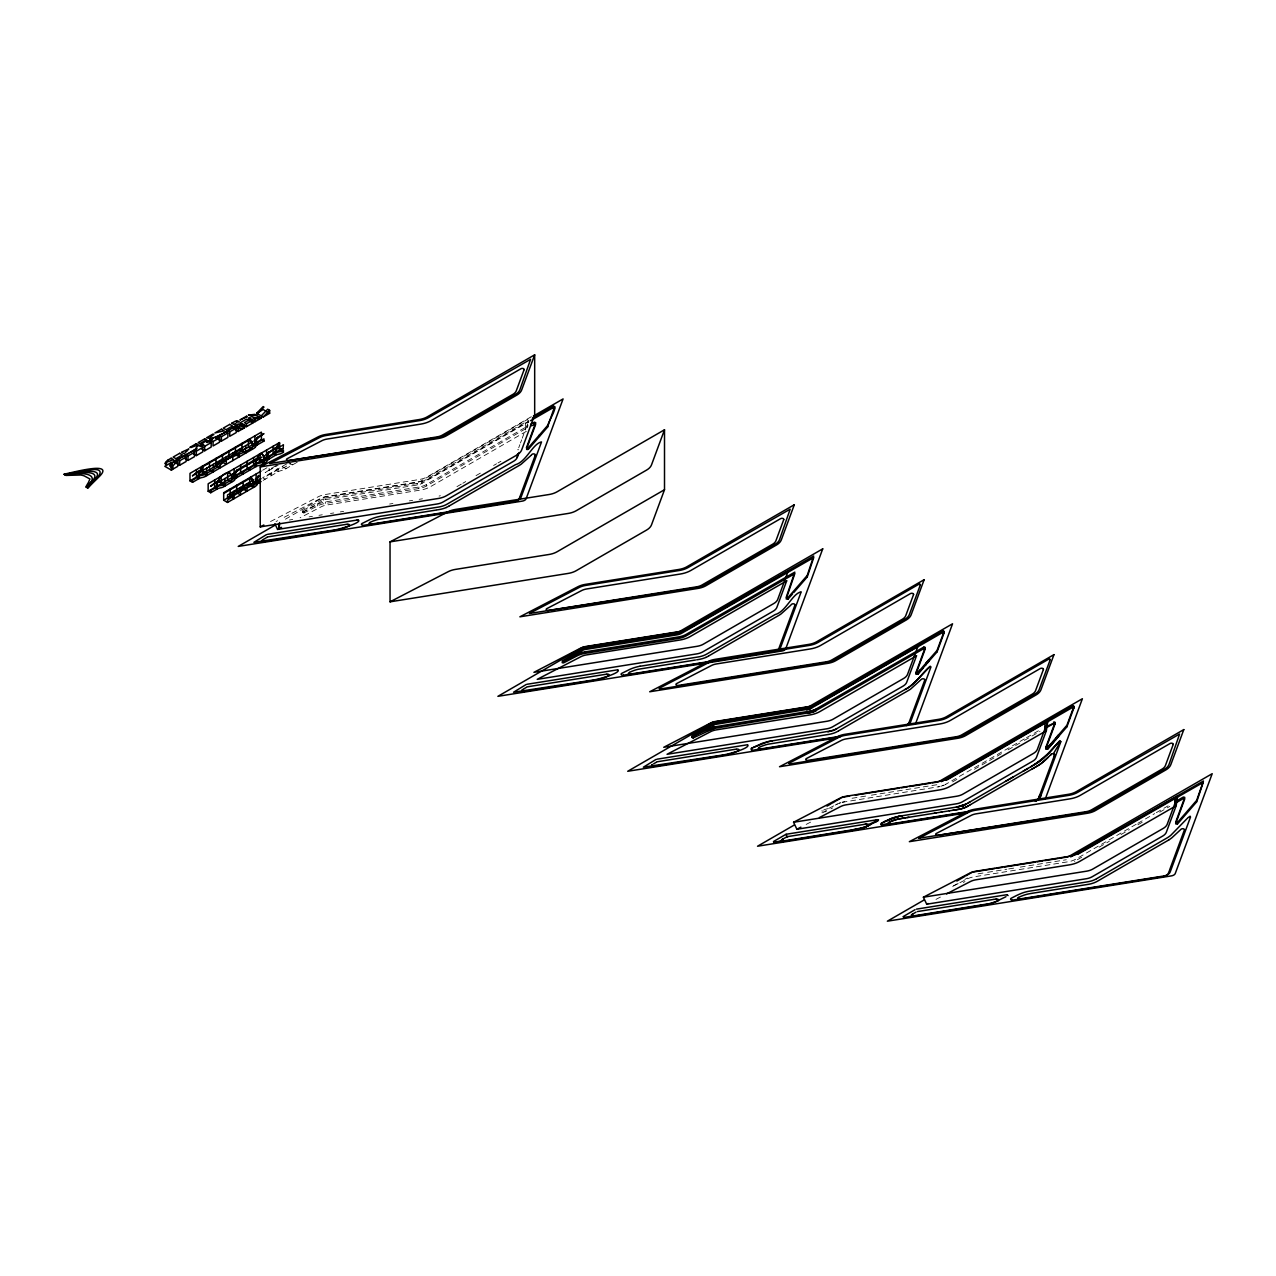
<?xml version="1.0" encoding="UTF-8"?>
<svg xmlns="http://www.w3.org/2000/svg" width="1276" height="1276" viewBox="0 0 1276 1276"><rect width="100%" height="100%" fill="white"/><g stroke="black" fill="none" stroke-linecap="round" stroke-linejoin="round"><path stroke-width="0.75" stroke-dasharray="5 3.75" d="M525.584 428.768L426.551 485.949A17.401 10.048 0 0 1 418.879 488.533L325.364 503.446A19.395 11.197 0 0 0 317.596 505.902L303.911 513L302.476 512.729L302.651 510.735L323.45 498.725A3.668 2.121 0 0 1 325.077 498.182L417.188 483.492A11.021 6.364 0 0 0 422.037 481.85L528.886 420.171M271.66 468.914L271.66 467.973M518.056 449.902L518.12 449.407A14.69 8.485 0 0 1 517.992 449.694M527.211 427.285L527.578 423.807M302.444 512.569L323.45 500.224A3.668 2.121 0 0 1 325.077 499.682L417.188 484.992A11.021 6.364 0 0 0 422.037 483.349L528.886 421.67M828.379 808.633C818.713 809.845 819.814 817.501 828.395 808.33M527.594 427.332L527.945 424.94M528.312 422.547L528.503 421.351L429.837 478.309A22.027 12.712 0 0 1 420.123 481.578L326.608 496.492A14.69 8.485 0 0 0 320.707 498.358L280.991 518.949M821.744 810.818L823.275 811.281M518.71 447.796L519.89 444.606M520.48 442.995L521.661 439.805M522.251 438.21L528.503 421.351M262.633 470.254L267.497 467.431M276.541 465.15L265.169 472.662L278.152 465.166M286.972 463.682L262.633 477.75L265.169 479.202L265.169 476.953L278.455 469.297A7.114 4.099 0 0 1 280.449 468.563L282.156 468.196A5.678 3.27 0 0 0 283.575 467.734L284.404 467.335A31.772 18.343 0 0 0 285.106 466.952L290.816 463.651M263.143 480.382L278.152 471.705A8.422 4.865 0 0 1 281.151 470.653L281.725 470.541A12.489 7.209 0 0 0 282.283 470.429M297.308 462.151L284.293 469.648A8.055 4.641 0 0 1 282.299 470.445M285.441 519.173L322.158 497.975A5.503 3.174 0 0 1 324.582 497.161L416.694 482.472A9.187 5.295 0 0 0 420.745 481.1L527.498 419.469M531.326 416.71L427.237 476.809A18.358 10.607 0 0 1 419.134 479.537L325.619 494.45A18.358 10.607 0 0 0 318.25 496.779L267.481 523.112M302.444 511.07L303.975 511.469L317.596 504.403A19.395 11.197 0 0 1 325.364 501.946L418.879 487.033A17.401 10.048 0 0 0 426.551 484.449L527.291 426.28M526.35 431.336L430.443 486.698A22.888 13.223 0 0 1 420.346 490.096L326.831 505.009A13.829 7.975 0 0 0 321.281 506.763L300.099 517.753M456.952 486.635L461.354 484.098M462.821 483.253L465.74 481.562M476.012 475.629L483.349 471.402M493.605 465.469L496.539 463.778M498.007 462.933L500.942 461.242M945.835 784.261L945.022 784.708L1024.851 738.66M1026.526 737.688L1041.471 729.059M952.566 781.885L957.798 778.87M974.417 769.269L1003.893 752.25M1008.04 749.857L1019.811 743.063M1024.389 740.415L1039.972 731.419M957.016 883.965L951.832 886.964L952.263 887.857M964.8 879.483L967.383 877.984M1136.182 824.28L1075.668 859.227A17.401 10.048 0 0 1 1067.996 861.794L973.428 876.899A19.634 11.34 0 0 0 967.559 878.749M1137.857 823.307L1154.668 813.61M1156.359 812.637L1168.114 805.842M1077.343 859.753L1084.074 855.861M1099.194 847.136L1109.291 841.315M1121.046 834.52L1129.451 829.655M1137.857 824.806L1142.897 821.903M1159.709 812.19L1169.805 806.368M276.063 521.517L277.594 520.72M829.225 808.187L834.329 805.539M835.19 805.092L837.311 804.008M824.966 811.903L826.673 811.01M830.931 808.809L832.638 807.931M806.161 824.424L811.456 821.68M958.196 883.582L952.263 886.357M959.903 882.705L966.714 879.164M963.3 882.434L965.007 881.557M935.978 899.389L941.273 896.629M836.897 804.215L840.533 802.732L837.742 803.8M940.795 786.287L944.16 785.123L940.54 786.351M842.032 802.301L939.503 786.606M842.559 802.173L844.664 801.759M939.232 786.654L938.179 786.845M936.823 784.74L867.887 795.745M289.413 520.018L292.698 519.491M309.127 516.876L312.413 516.349M318.984 515.313L322.27 514.786M330.484 513.478L333.77 512.952M340.341 511.899L343.627 511.373M389.627 504.036L392.912 503.51M409.341 500.894L412.626 500.367M419.198 499.315L422.484 498.788M852.049 798.266L867.393 795.825M978.022 873.837L985.71 872.609M987.624 872.305L1006.812 869.243M1008.726 868.94L1016.414 867.712M1020.242 867.106L1066.305 859.753M288.599 462.757L292.427 464.974L292.427 462.725M282.108 466.506L285.936 468.723L285.936 466.474M525.409 423.122L526.031 431.511M426.551 484.449L426.551 485.949M422.037 481.85L422.037 483.349M418.879 487.033L418.879 488.533M417.188 483.492L417.188 484.992M325.364 501.946L325.364 503.446M325.077 498.182L325.077 499.682M323.45 498.725L323.45 500.224M317.596 504.403L317.596 505.902M303.975 511.469L303.975 512.968M302.715 510.703L302.715 512.202M278.152 469.456L278.152 471.705L275.616 470.254L275.616 466.506M271.66 473.205L271.66 475.454L269.124 474.002L269.124 468.372M277.291 468.547A1.834 1.053 -60 0 1 276.19 469.919M440.348 495.726A14.69 8.485 0 0 1 439.056 496.077M1074.855 861.156A17.401 10.048 0 0 1 1074.424 861.364"/><path stroke-width="1.5" d="M199.024 471.083L192.532 475.773L199.024 471.083A2.712 1.563 0 0 1 200.093 470.732L200.236 470.7A4.881 2.823 0 0 1 201.257 470.573M217.207 481.499L210.715 486.188L217.207 481.499A2.712 1.563 0 0 1 218.276 481.148L218.419 481.116A4.881 2.823 0 0 1 219.424 480.988M256.157 459.009L236.682 470.254L236.682 471.195L256.141 459.95L256.157 459.009A2.712 1.563 0 0 1 257.226 458.658L257.353 458.626A4.881 2.823 0 0 1 258.374 458.499A5.024 2.903 0 0 0 260.655 457.829M243.174 467.447L243.174 466.506M249.649 463.698L249.665 462.757M257.449 437.349L257.449 438.306L263.941 433.601L257.449 437.349A2.712 1.563 0 0 0 256.843 437.971L256.827 437.971A4.881 2.823 0 0 0 256.556 438.641M258.677 476.411L258.677 475.47A2.712 1.563 0 0 0 258.071 476.076L258.071 476.076A4.881 2.823 0 0 0 257.8 476.745M275.632 447.764L269.124 452.454L275.632 447.764A2.712 1.563 0 0 1 276.701 447.413L276.828 447.382A4.881 2.823 0 0 1 277.849 447.254M279.316 529.157L279.524 522.538M530.72 425.817C537.228 424.94 537.021 419.485 530.72 424.318M547.611 426.981C546.431 424.126 559.638 405.066 553.018 406.231L532.331 418.177M925.164 649.101L916.008 673.903L917.731 674.207L915.993 673.951M944.049 632.992L937.094 651.845M1054.997 724.05L1045.826 748.9L1047.548 749.156L1045.841 748.805M1073.882 707.957L1066.911 726.794M274.898 523.75L277.578 529.428L437.046 504.004A13.829 7.975 0 0 0 443.139 501.946L513.526 461.306A13.829 7.975 0 0 0 517.274 457.334L517.641 453.857M547.548 425.61L528.36 447.732L528.264 449.343L526.988 449.567L526.541 447.493L535.681 422.787M1045.841 747.305L1047.548 747.656L1045.826 747.401L1054.965 722.647M1046.336 730.733L1047.787 721.163L949.121 778.121A22.027 12.712 0 0 1 939.407 781.39L845.892 796.304A14.69 8.485 0 0 0 839.991 798.17L793.576 822.254L796.878 829.24L956.346 803.816A13.829 7.975 0 0 0 962.439 801.759L1032.826 761.118A13.829 7.975 0 0 0 1036.559 757.146L1046.336 730.733L949.727 786.51A22.888 13.223 0 0 1 939.646 789.908L846.132 804.821A13.829 7.975 0 0 0 840.565 806.576L819.399 817.565M1176.169 805.698L1177.62 796.112L1078.954 853.086A22.027 12.712 0 0 1 1069.24 856.34L975.725 871.253A14.69 8.485 0 0 0 969.824 873.119L923.393 897.203L926.695 904.205L1086.163 878.765A13.829 7.975 0 0 0 1092.256 876.708L1162.643 836.083A13.829 7.975 0 0 0 1166.392 832.096L1176.169 805.698L1079.56 861.475A22.888 13.223 0 0 1 1069.463 864.857L975.949 879.786A13.829 7.975 0 0 0 970.398 881.541L946.569 893.886M554.582 406.677L547.548 427.109L528.36 449.232M944.049 631.54L937.094 650.345M1073.866 706.489L1066.911 725.294L1057.31 736.332M930.986 666.854L910.522 722.104L906.773 725.358M1060.803 741.803L1040.355 797.069L1038.473 799.318M916.008 672.356L917.731 672.707L916.008 672.404L925.148 647.682M920.411 584.711L909.373 614.522A16.524 9.538 0 0 1 904.907 619.275L834.52 659.899A16.524 9.538 0 0 1 827.231 662.356L660.474 688.96M1050.228 659.66L1039.206 689.471A16.524 9.538 0 0 1 1034.724 694.224L964.353 734.864A16.524 9.538 0 0 1 957.064 737.305L790.307 763.909M235.805 472.503L236.06 471.849A2.536 1.595 4.5 0 1 236.81 471.307M268.263 453.762L268.518 453.124A2.536 1.595 4.5 0 1 269.268 452.565M526.541 447.493L528.264 447.844M526.525 449.04L535.681 424.334M554.566 408.224L553.066 407.714L553.018 406.231M1038.823 797.596L1038.441 798.601A7.369 4.259 0 0 1 1036.096 800.706A7.768 4.482 0 0 0 1038.6 798.202L1054.598 754.961A1.77 1.021 0 0 0 1054.455 754.307L1054.391 754.228M535.027 455.931L535.218 455.436A6.189 3.573 0 0 0 535.362 454.99A1.834 1.053 0 0 0 531.98 454.368L531.071 455.325M794.693 605.781L794.868 605.334A6.189 3.573 0 0 0 795.012 604.904A1.834 1.053 0 0 0 791.63 604.266L790.721 605.223M1190.556 816.927L1170.188 871.971A9.347 5.391 0 0 1 1163.648 876.038M535.091 455.739L519.906 496.795M794.645 605.893L778.791 648.687A7.321 4.227 0 0 1 774.165 651.558L773.99 651.573A26.126 15.073 0 0 1 773.32 651.685L630.472 674.478L628.334 673.728L629.243 672.468M534.676 354.808L521.709 389.882A18.295 10.559 0 0 1 516.732 395.161L446.345 435.802A18.358 10.607 0 0 1 438.258 438.513L260.224 466.92L260.224 526.876L438.258 498.485A18.358 10.607 0 0 0 446.345 495.758L516.732 455.117A18.295 10.559 0 0 0 521.709 449.838L534.676 414.78L534.676 354.808L427.237 416.853A18.358 10.607 0 0 1 419.134 419.565L325.619 434.494A18.358 10.607 0 0 0 318.25 436.823L260.224 466.92M517.274 457.334L519.045 452.533M664.509 429.773L651.526 464.831A18.358 10.607 0 0 1 646.549 470.11L576.178 510.751A18.358 10.607 0 0 1 568.075 513.462L390.041 541.869L390.041 601.825L568.075 573.434A18.358 10.607 0 0 0 576.178 570.707L646.549 530.082A18.358 10.607 0 0 0 651.526 524.803L664.509 489.729L664.509 429.773L557.054 491.802A18.358 10.607 0 0 1 548.967 494.53L455.452 509.443A18.358 10.607 0 0 0 448.067 511.772L390.041 541.869M807.261 575.396L813.689 556.033L681.687 631.764A11.021 6.364 0 0 1 676.838 633.39L584.711 648.08A3.668 2.121 0 0 0 583.1 648.639L562.126 661.127L563.561 661.399L577.246 654.317A19.395 11.197 0 0 1 585.014 651.861M807.261 576.896L813.753 557.548L681.687 633.263A11.021 6.364 0 0 1 676.838 634.89L584.711 649.58A3.668 2.121 0 0 0 583.1 650.138L562.126 662.627L563.561 662.898L577.246 655.816A19.395 11.197 0 0 1 585.014 653.36L678.529 638.431A17.401 10.048 0 0 0 686.185 635.863L794.804 573.642L786.175 598.938L787.898 599.257M838.635 730.829L909.086 690.093A46.925 27.099 0 0 0 910.825 688.912L921.463 679.231A1.834 1.053 0 0 1 924.813 679.853A6.189 3.573 0 0 1 924.685 680.299L908.624 723.636A7.321 4.227 0 0 1 906.901 725.406M1047.787 721.163L1037.404 749.219A14.69 8.485 0 0 1 1033.432 753.43L963.045 794.071A14.69 8.485 0 0 1 956.569 796.256L793.576 822.254M1177.62 796.112L1167.237 824.168A14.69 8.485 0 0 1 1163.249 828.395L1092.878 869.02A14.69 8.485 0 0 1 1086.402 871.205L923.393 897.203M1169.598 869.993L1184.431 829.91A1.786 1.037 0 0 0 1181.161 829.177L1180.715 829.528A14.754 8.517 0 0 1 1180.475 829.799L1171.99 837.678A52.141 30.098 0 0 1 1168.641 840.071M1196.744 801.743L1203.22 782.411L1077.71 854.346M519.667 497.417L519.157 498.788A7.321 4.227 0 0 1 514.515 501.643L514.34 501.675A26.126 15.073 0 0 1 513.67 501.787L513.207 501.867M1039.222 796.527L1039.637 795.411M1054.135 756.253L1054.534 755.153A6.189 3.573 0 0 0 1054.662 754.802A1.802 1.037 0 0 0 1051.28 754.196L1050.483 755.009L1051.041 754.419M1040.833 795.745L1038.058 799.589M1169.326 870.742L1168.497 872.959A7.8 4.498 0 0 1 1163.218 876.58M198.737 475.47L202.406 466.952L249.075 440.013L252.664 444.335M216.904 485.885C215.867 480.207 228.898 465.565 231.897 477.224M255.854 463.395C255.216 459.966 261.787 447.637 264.355 458.499M275.329 452.151L279.572 443.298M236.634 422.563L236.698 422.404A4.386 1.563 83 0 1 237.464 421.654M910.522 722.104L906.247 725.55M85.859 486.969L86.577 485.63A109.688 63.337 0 0 1 88.379 482.615L89.958 478.994L84.216 475.884A15.998 9.235 0 0 0 80.723 475.007L65.873 475.422M1053.386 753.765L1060.739 741.484M217.143 488.947A8.422 4.865 0 0 1 220.206 487.926L220.62 487.847A8.629 4.976 0 0 0 223.38 486.938L232.982 481.355A8.629 4.976 0 0 0 234.736 479.824L234.8 479.569A8.422 4.865 0 0 1 236.602 477.702L256.141 466.506L256.444 464.097A7.114 4.099 0 0 1 258.438 463.347L260.144 462.997A5.678 3.27 0 0 0 261.564 462.534L262.393 462.135A31.772 18.343 0 0 0 263.095 461.737L264.77 460.78A31.772 18.343 0 0 0 265.44 460.365L266.142 459.886A5.678 3.27 0 0 0 266.955 459.073L267.561 458.084A7.114 4.099 0 0 1 268.837 456.936L275.919 452.852A7.114 4.099 0 0 1 277.913 452.103L279.619 451.752A5.678 3.27 0 0 0 281.039 451.289L281.868 450.891A31.772 18.343 0 0 0 282.57 450.492L283.416 450.013L283.416 452.262L281.757 453.187A8.629 4.976 0 0 1 279.221 454.144L278.631 454.208A8.422 4.865 0 0 0 275.552 455.213L269.124 459.009A8.422 4.865 0 0 0 267.306 460.748L267.115 461.067A8.629 4.976 0 0 1 265.583 462.582L262.346 464.4M255.519 446.744L255.567 446.664A8.422 4.865 0 0 1 257.369 444.814L263.941 441.097L263.941 438.848L257.162 442.772A7.114 4.099 0 0 0 255.886 443.92L255.264 444.909A5.678 3.27 0 0 1 254.466 445.723L253.764 446.201A31.772 18.343 0 0 1 253.079 446.616L252.249 447.094C242.344 455.644 227.941 455.038 219.791 465.836L205.978 473.811A31.772 18.343 0 0 1 205.276 474.209L204.447 474.608A5.678 3.27 0 0 1 203.028 475.071L201.321 475.422A7.114 4.099 0 0 0 199.327 476.155L192.532 480.079L192.532 482.328L189.996 480.861L189.996 473.364L261.405 432.133L261.405 439.63L189.996 480.861M256.651 485.008L256.811 484.768A8.422 4.865 0 0 1 258.613 482.918L261.117 481.546M256.492 483.014L257.114 482.025A7.114 4.099 0 0 1 258.39 480.877L258.677 482.95L256.141 481.483L256.141 474.002M86.274 487.209C104.839 471.322 74.901 472.391 65.459 475.182M87.518 487.926C119.402 459.567 82.86 471.705 64.215 474.465M1060.484 741.292L1059.16 741.388L1055.252 745.934M254.594 443.139L255.599 441.831A4.386 2.568 -43.8 0 0 256.651 439.837M233.811 476.044L234.832 474.736A4.386 2.568 -43.8 0 0 235.885 472.742M266.269 457.302L267.29 455.995A4.386 2.568 -43.8 0 0 268.327 454.001M255.822 481.243L256.827 479.935A4.386 2.568 -43.8 0 0 257.88 477.942M793.688 592.59L807.182 577.023M926.312 662.754L917.827 672.596L920.14 669.98M922.963 668.193L917.827 674.095L926.312 664.254M1051.089 743.621L1047.66 747.545L1056.129 737.703M1052.78 743.158L1054.455 741.181M1053.896 741.835L1056.815 738.405M925.754 663.408L926.998 661.957M925.754 664.908L927.732 662.579M1055.571 738.357L1056.815 736.906M1052.222 743.812L1047.66 749.044L1053.338 742.488M1055.571 739.857L1066.832 726.921M1057.804 742.967L1053.513 747.927M1057.533 743.286L1060.34 741.228L1059.16 741.388M1187.462 818.107L1190.141 816.177M792.571 593.898L788.01 599.146M926.87 662.1L927.732 661.08M1056.688 737.05L1058.681 734.737M1056.624 744.355L1048.202 753.701M1186.776 818.905L1170.746 835.365A54.102 31.23 0 0 1 1167.731 837.55L1096.61 878.701M927.604 661.223L937.015 650.473M927.859 660.936L928.864 659.788M927.604 662.722L937.015 651.972M927.859 662.435L928.864 661.287M1057.437 737.688L1058.681 736.236M1054.901 746.332L1050.882 750.846M807.182 575.524L787.77 597.87L786.191 597.407L794.804 572.142L686.185 634.363A17.401 10.048 0 0 1 678.529 636.931L585.014 651.861M1196.665 801.87L1177.477 823.993M1177.477 822.494L1196.665 800.371L1203.443 781.008L1071.154 856.627A11.021 6.364 0 0 1 1070.644 856.898M1053.163 748.31L1043.64 758.119M1049.957 751.851L1041.296 760.113L1030.498 766.956M1045.427 759.97L1051.28 754.18M530.672 455.739L521.358 464.049A46.925 27.099 0 0 1 519.603 465.23L449.168 505.966M790.322 605.637L781.008 613.963A46.925 27.099 0 0 1 779.253 615.144L708.818 655.864M261.197 415.912L267.689 409.229L269.635 410.346L269.635 413.28L263.143 417.029L256.651 413.28L263.143 406.597L263.957 407.076L257.465 413.759L256.651 413.28L263.143 409.532L269.635 413.28M263.143 417.029L269.635 410.346M1047.516 754.403L1034.788 764.484L965.884 804.263L956.346 807.102M1048.505 757.035L1042.173 762.729A52.141 30.098 0 0 1 1038.808 765.121L970.334 804.693M1177.285 822.685L1175.659 822.254L1184.782 797.34L1183.346 797.053L1176.52 800.993M1177.381 824.121L1175.643 823.849L1184.782 798.84L1183.346 798.553L1174.845 803.465M773.447 841.554L785.872 834.376M1045.188 760.193L1040.642 763.861A46.925 27.099 0 0 1 1038.903 765.042L1035.235 767.227M1043.417 758.327L1040.929 760.416A54.102 31.23 0 0 1 1037.898 762.601L1034.788 764.484M659.628 688.051L708.946 662.467A16.524 9.538 0 0 1 715.581 660.362L809.096 645.449A20.193 11.659 0 0 0 817.996 642.466L918.864 584.233L920.427 584.52L918.975 584.169M692.182 735.566L714.097 723.125L810.164 707.382L942.486 631.094L944.049 631.413L942.533 631.062M692.182 737.065L714.097 724.624L810.164 708.882L942.486 632.593L944.049 632.912L942.533 632.561M175.546 460.923L175.003 461.242A31.772 18.343 -60 0 0 174.302 461.657L173.536 462.167A5.678 3.27 -60 0 0 172.435 463.172L171.271 464.464A7.114 4.099 -60 0 1 169.644 465.82L171.287 467.128L171.287 470.062L177.779 466.314L177.779 461.88L175.833 460.764M168.081 460.03L171.032 458.275M255.041 486.539L227.527 502.441L223.683 500.224L223.683 492.727L261.006 471.179M751.516 748.358C753.813 753.255 748.613 748.278 752.888 747.624M1168.625 840.055L1097.169 881.365A21.532 12.425 0 0 1 1089.034 884.22L1031.949 893.312A70.292 40.593 0 0 0 1029.477 893.742A26.812 15.487 0 0 0 1024.756 894.923A37.977 21.931 0 0 0 1020.449 896.549L1018.423 897.475M789.445 763L838.763 737.416A16.524 9.538 0 0 1 845.414 735.327L938.929 720.414A20.193 11.659 0 0 0 947.829 717.415L1048.681 659.182L1050.228 659.437L1048.792 659.134M256.141 464.257L236.395 475.677A7.114 4.099 0 0 0 235.119 476.825L234.497 477.814A5.678 3.27 0 0 1 233.683 478.628L232.998 479.106A31.772 18.343 0 0 1 232.312 479.521L224.161 484.226A31.772 18.343 0 0 1 223.444 484.609L222.614 485.024A5.678 3.27 0 0 1 221.211 485.486L219.488 485.837A7.114 4.099 0 0 0 217.494 486.571L210.715 490.494L210.715 492.743L208.163 491.276L208.163 483.779L279.572 442.549L279.572 450.045L208.163 491.276M234.704 424.717L231.658 423.281M252.584 444.861L252.249 441.847M231.817 477.75L232.057 474.417M264.323 458.977L264.515 455.676M253.812 482.966L246.156 485.167A11.356 6.555 -60 0 0 244.928 486.044L242.568 488.102A11.356 6.555 -60 0 1 241.339 488.979L239.665 489.952A11.356 6.555 -60 0 1 238.437 490.478L236.076 491.148A11.356 6.555 -60 0 0 234.848 491.675L227.527 498.15L227.527 494.944L253.796 479.776M904.971 689.534C915.594 684.574 921.719 672.867 930.379 666.247C926.791 669.166 913.52 685.675 904.971 689.534L833.627 730.43L768.088 741.563L752.585 747.8M255.455 478.819L256.651 478.085A5.024 2.903 0 0 0 257.991 476.777M254.115 440.778L255.423 439.981A5.024 2.903 0 0 0 256.763 438.673M245.758 445.595L245.758 448.801L238.421 450.795A11.356 6.555 -60 0 0 237.208 451.688L234.848 453.73A11.356 6.555 -60 0 1 233.62 454.623L225.453 459.344A11.356 6.555 -60 0 1 224.225 459.87L221.864 460.54A11.356 6.555 -60 0 0 220.636 461.067L213.299 467.542L213.299 464.336M233.237 473.731L234.656 472.87A5.024 2.903 0 0 0 235.98 471.578M265.695 454.99L267.115 454.128A5.024 2.903 0 0 0 268.439 452.836M256.492 483.014A5.678 3.27 0 0 1 255.694 483.843L254.993 484.306A31.772 18.343 0 0 1 254.323 484.72C244.051 488.756 236.443 493.557 227.527 500.192L227.527 502.441M233.141 473.795L232.264 474.305M878.319 820.596L876.548 821.537M912.165 914.366L913.09 913.823M231.865 423.169L234.816 421.511A5.024 2.903 -60 0 1 236.602 421M206.249 468.42L252.823 441.528M224.416 478.819L231.482 474.752M282.634 445.212L283.416 444.766L283.144 448.131M522.953 689.359L522.57 689.582A2.664 1.531 0 0 0 521.996 689.981A1.866 1.085 0 0 0 523.607 691.48A2.01 1.164 0 0 0 524.165 691.433M781.646 839.895A2.664 1.531 0 0 1 782.22 839.48L783.273 838.874M968.612 805.698L970.478 804.614M1096.467 878.781L1096.148 878.957A19.539 11.277 0 0 1 1087.535 881.844L1028.185 891.382A30.72 17.736 0 0 0 1022.443 892.977A61.248 35.361 0 0 0 1015.17 896.215L1011.07 898.32A1.818 1.053 0 0 0 1012.378 900.09M171.239 458.164L173.727 459.918M199.822 446.09L203.075 444.223M206.553 442.214L213.044 438.465M173.791 461.864L196.982 448.482L190.491 452.23M200.476 446.472L203.713 444.59M207.191 442.581L212.071 439.773M215.548 437.764L234.29 427.013L236.235 428.13L236.235 432.564L229.744 436.312L229.744 431.878L236.235 428.13M177.779 461.88L176.311 462.741A8.629 4.976 -60 0 0 174.062 464.576L173.711 465.054A8.422 4.865 -60 0 1 171.287 467.207M177.699 459.679L179.645 460.811L186.137 457.063L186.137 461.497L179.645 465.246L173.153 461.497L180.283 458.116M186.041 454.862L187.987 455.995L194.478 452.246L194.478 456.664L187.987 460.413L185.068 458.738M202.836 447.413C200.029 441.017 192.692 450.508 196.344 451.162L202.836 447.413L202.836 451.848L196.344 455.596L193.426 453.905M211.178 442.597L207.286 440.348L200.795 444.096L204.686 446.345L211.178 442.597L211.178 447.031L204.686 450.779L201.767 449.088M213.044 441.528L219.536 437.78L219.536 442.214L213.044 445.962L213.044 441.528C203.921 438.96 217.048 436.121 219.536 437.78M219.44 435.579L221.386 436.711L227.878 432.963L227.878 437.381L221.386 441.129L214.894 437.381L222.04 434.015M244.577 424.812L242.344 423.855A7.114 4.099 -60 0 1 240.701 424.382L239.537 424.43A5.678 3.27 -60 0 0 238.437 424.717L237.671 425.083A31.772 18.343 -60 0 0 236.969 425.466L236.14 425.945L238.086 427.061L239.713 426.152A8.629 4.976 -60 0 1 241.818 425.466L242.169 425.53A8.422 4.865 -60 0 0 244.577 424.892L244.577 427.747L238.086 431.495L235.167 429.805M252.935 419.995L250.989 418.863L244.498 422.611L246.443 423.744L252.935 419.995L252.935 422.93L246.443 426.678L239.952 422.93L246.443 419.182L252.935 422.93M254.785 421.846L261.277 418.097L254.785 414.349L248.294 415.163L255.615 414.828L248.294 418.097L254.785 421.846L254.785 418.927L252.839 417.794L259.331 416.981M192.532 482.328L199.024 478.58A8.422 4.865 0 0 1 202.023 477.527L202.597 477.415A8.629 4.976 0 0 0 205.197 476.522L253.86 448.402A8.629 4.976 0 0 0 255.503 446.919M210.715 492.743L217.207 488.995L217.207 486.746M223.683 493.477L250.335 478.101L253.892 482.44M223.683 500.224L261.006 478.675M274.962 525.234L238.245 546.415L522.219 501.117A5.503 3.174 0 0 0 526.143 498.725L563.083 398.925L533.432 416.04M266.572 534.564L253.892 542.332L333.562 530.114C336.8 530.05 363.485 522.458 358.157 519.874M267.003 537.308L262.92 539.668A2.664 1.531 0 0 0 262.346 540.083A1.866 1.085 0 0 0 263.957 541.582A2.01 1.164 0 0 0 264.515 541.518M530.609 420.665L553.018 407.73M664.509 489.729L557.054 551.774A18.358 10.607 0 0 1 548.967 554.486L455.452 569.399A18.358 10.607 0 0 0 448.067 571.744L390.041 601.825M526.222 684.462L513.542 692.23L593.212 680.028C597.296 679.614 621.524 673.026 617.951 669.772M523.734 688.912L526.398 687.365M656.055 759.411L643.359 767.195L723.029 754.977C727.129 754.483 751.022 748.215 747.704 744.721M653.679 763.782L656.215 762.314M693.442 736.332L692.166 736.3L713.252 727.113L813.434 710.541L923.601 647.203L925.148 647.474L923.601 647.203M693.442 737.831L713.252 728.612L813.434 712.04L923.601 648.702L925.164 649.021L923.601 648.702M794.246 825.046L757.545 846.227L966.969 812.828M827.023 806.113L830.963 803.848M832.271 803.082L834.887 801.567M836.211 800.818L840.134 798.553M941.337 781.662L1072.318 706.043L1073.866 706.33L1072.318 706.043M946.25 780.338L1072.318 707.542L1073.882 707.861L1072.318 707.542M1044.885 727.081C1060.021 721.036 1053.561 722.136 1053.529 722.104M1044.885 728.58L1053.529 723.604L1054.981 723.97L1053.418 723.651M968.197 802.939L970.063 801.854M1005.584 781.343L1013.048 777.036M1023.017 771.278L1028.009 768.407M1031.949 769.125L1034.453 767.673M924.079 899.995L887.362 921.192L1171.336 875.894A5.503 3.174 0 0 0 1175.26 873.486L1212.2 773.687L1069.862 855.877A9.187 5.295 0 0 1 1065.811 857.233L1060.053 858.142M956.856 881.062L964.72 876.532M966.028 875.767L971.275 872.736A5.503 3.174 0 0 1 973.7 871.923L994.817 868.557M915.02 909.708L903.009 916.71L904.046 917.428M912.468 914.19L915.993 912.149M782.22 839.48L786.813 836.833A1.707 0.989 0 0 1 787.276 836.689L788.042 836.546M205.372 468.914L203.57 469.919A5.024 2.903 0 0 1 201.305 470.685M223.539 479.329L221.737 480.334A5.024 2.903 0 0 1 219.488 481.1M652.514 764.452L652.387 764.531A2.664 1.531 0 0 0 651.829 764.946M224.656 481.881L224.991 478.5M281.549 445.85L280.162 446.6A5.024 2.903 0 0 1 277.913 447.366M262.074 457.079L260.798 457.781M816.018 709.312L808.346 711.896M816.018 710.812L808.346 713.396M836.514 729.059L827.98 731.914M267.274 537.148L267.529 537.021A1.707 0.989 0 0 1 267.976 536.877L346.912 524.261M526.924 687.062L527.179 686.935A1.707 0.989 0 0 1 527.626 686.775L528.902 686.568M656.741 762.011L656.996 761.884A1.707 0.989 0 0 1 657.459 761.724L736.14 749.171M206.425 471.498L206.808 468.085M232.822 427.795L242.041 428.864M811.504 706.713L806.655 708.34M811.504 708.212L806.655 709.839M902.052 818.363L897.81 819.176A25.807 14.897 0 0 0 895.401 819.83L893.886 820.324A43.639 25.185 0 0 0 891.972 821.026A43.878 25.345 0 0 0 889.5 822.095L887.984 823.642L890.552 824.312M1008.088 895.577L1006.955 894.699M534.134 422.34L534.181 423.807M881.796 823.068L883.311 822.27M875.129 822.286L876.724 821.441M1005.998 896.693L996.476 901.303A38.487 22.218 0 0 1 989.283 903.647L905.131 917.253M875.416 822.143L863.996 827.342L851.555 830.134M713.013 723.54L714.544 723.045M713.013 725.039L714.544 724.545M883.167 822.35L892.53 818.06L901.223 815.906M753.653 747.242L763 742.999L772.299 740.798M883.63 822.111L885.305 821.25M260.224 526.876L263.845 524.994M277.578 529.428L281.565 527.371M796.878 829.24L800.865 827.167M926.695 904.205L928.051 903.504M884.077 821.872L899.102 816.273M758.885 747.513L758.231 748.805L760.289 749.427L840.358 736.667M881.572 823.195L881.142 823.435A1.866 1.069 0 0 0 883.072 825.109L884.443 824.886M707.063 729.266L714.831 726.81M707.063 730.765L714.831 728.309M369.514 522.602L368.971 524.165L371.683 524.436M869.945 824.886L870.742 824.519M888.606 822.51L890.632 821.6A37.977 21.931 0 0 1 894.939 819.974A26.812 15.487 0 0 1 899.66 818.793A70.292 40.593 0 0 1 902.116 818.363L905.832 817.757M868.605 824.583L878.51 819.942M369.849 522.442L370.2 522.283A43.878 25.345 0 0 1 372.672 521.214A43.639 25.185 0 0 1 374.602 520.512L376.117 520.018A25.807 14.897 0 0 1 378.509 519.364L436.233 510.049M629.578 672.308L629.85 672.197A43.878 25.345 0 0 1 632.322 671.128A43.639 25.185 0 0 1 634.236 670.41L635.751 669.916A25.807 14.897 0 0 1 638.159 669.278L695.452 660.011M759.411 747.273L759.667 747.146A43.878 25.345 0 0 1 762.155 746.077A43.639 25.185 0 0 1 764.069 745.375L765.584 744.865A25.807 14.897 0 0 1 767.977 744.227L827.821 734.561A42.634 24.611 0 0 0 829.926 734.178A20.958 12.106 0 0 0 835.716 732.376A18.789 10.846 0 0 0 836.737 731.882L837.391 731.531A47.882 27.641 0 0 0 838.332 731.004M869.147 825.269L866.659 826.338A38.487 22.218 0 0 1 859.45 828.698L774.117 842.479M348.061 526.414L348.571 526.19A4.003 2.313 0 0 0 349.066 525.951A1.834 1.053 0 0 0 347.471 524.197L347.407 524.197M607.934 676.216L608.221 676.089A4.003 2.313 0 0 0 608.716 675.849A1.834 1.053 0 0 0 607.121 674.095L606.961 674.111M867.728 826.066L867.903 825.987A4.003 2.313 0 0 0 868.35 825.763M997.641 900.984L997.29 901.127A52.077 30.066 0 0 1 994.435 902.323A35.6 20.56 0 0 1 988.406 904.19L913.712 916.28A1.834 1.069 0 0 1 911.606 915.801M347.997 526.446L346.737 526.988A40.066 23.143 0 0 1 341.761 528.774A33.814 19.523 0 0 1 337.725 529.779A39.731 22.936 0 0 1 335.716 530.162L266.142 541.263M607.631 676.36L606.387 676.886A40.066 23.143 0 0 1 601.411 678.673A33.814 19.523 0 0 1 597.375 679.677A39.731 22.936 0 0 1 595.366 680.06L524.436 691.401M866.771 826.481L866.181 826.736A40.066 23.143 0 0 1 861.061 828.587A33.814 19.523 0 0 1 857.025 829.591A39.731 22.936 0 0 1 855.016 829.974L853.564 830.213M1037.117 800.084L1035.522 800.69A9.442 5.455 0 0 0 1036.734 800.259M1036.606 800.307L1034.964 800.834M63.8 474.225C74.678 472.184 123.549 458.323 92.941 482.041A132.56 76.528 0 0 0 87.932 488.166M64.629 474.704C72.429 472.902 113.261 464.56 90.851 482.838A116.69 67.373 0 0 0 87.103 487.687M65.044 474.943C71.121 473.077 107.806 467.606 90.086 482.998A139.913 80.771 0 0 0 86.688 487.448M171.239 460.827L169.756 461.115A4.386 4.067 -37.8 0 0 167.379 462.119M899.692 816.161L902.419 815.715L898.352 816.433A30.72 17.736 0 0 0 892.626 818.028A61.248 35.361 0 0 0 885.353 821.265M876.293 819.878L878.446 819.894L877.521 819.686M640.058 666.263L698.163 656.965A19.347 11.165 0 0 0 706.681 654.11L775.138 614.569C786 611.778 792.332 593.42 801.168 591.857L780.705 647.155A9.187 5.295 0 0 1 774.165 651.159L772.873 651.366M787.483 836.641L788.536 836.466M512.84 501.516L513.781 501.372M623.549 675.179L772.012 651.51M753.478 750.113L840.23 736.284M916.471 909.134L1006.764 894.731M917.412 911.574L918.449 911.415M437.078 509.906L438.354 509.698A42.634 24.611 0 0 0 440.459 509.315A20.958 12.106 0 0 0 446.249 507.513M265.775 541.327L264.866 541.471M696.728 659.82L697.988 659.596A42.634 24.611 0 0 0 700.093 659.213A20.958 12.106 0 0 0 705.883 657.411M786.638 834.185L876.724 819.814M901.526 815.858L958.404 806.767L966.331 804.008A19.65 11.34 0 0 1 957.622 806.926M902.738 818.251L903.982 818.06M785.059 841.139L784.038 841.299A1.866 1.085 0 0 1 781.71 840.82L773.575 842.399M996.062 899.038L993.892 899.373M356.849 520.098L357.79 519.938M267.513 534.341L356.483 520.145M512.298 501.612L363.963 525.265A1.834 1.053 0 0 1 362.049 523.495L370.311 519.396A34.277 19.778 0 0 1 380.376 516.301L438.513 507.066A19.347 11.165 0 0 0 447.031 504.195L515.504 464.671C526.35 461.864 532.698 443.522 541.518 441.959L521.055 497.257A9.187 5.295 0 0 1 514.515 501.245L513.973 501.34M371.141 524.516L512.824 501.915M657.108 759.172L747.257 744.801M655.242 766.19L725.183 755.009A39.731 22.936 0 0 0 727.192 754.642A33.814 19.523 0 0 0 731.228 753.622A40.066 23.143 0 0 0 736.204 751.835L738.038 751.054A4.003 2.313 0 0 0 738.533 750.814A1.834 1.053 0 0 0 736.938 749.06L736.778 749.076M837.152 737.879L627.712 771.278L711.625 722.838A5.503 3.174 0 0 1 714.05 722.025L806.161 707.319A9.187 5.295 0 0 0 810.212 705.963L952.55 623.789L915.61 723.588A5.503 3.174 0 0 1 915.275 724.178M849.641 796.049L843.883 796.974A5.503 3.174 0 0 0 841.442 797.787M855.398 795.139L859.227 794.517M861.14 794.214L866.898 793.305M868.828 792.986L899.532 788.09M901.446 787.786L907.204 786.877M909.118 786.558L922.564 784.421M924.478 784.118L930.236 783.193M932.15 782.89L935.994 782.284A9.187 5.295 0 0 0 940.029 780.912L1082.383 698.738L1045.443 798.537A5.503 3.174 0 0 1 1044.948 799.334M789.062 836.386L866.324 824.057L865.112 824.248M905.45 817.82L908.847 817.278M934.383 813.211L941.832 812.03M949.28 810.834L955.485 809.861M907.077 817.565L935.994 812.956M883.598 825.03L969.553 811.313M784.166 841.283L786.909 840.852M891.079 824.232L968.245 811.919M851.267 830.58L852.91 830.325M996.731 868.254L1002.489 867.329M1004.403 867.026L1035.107 862.129M1037.021 861.826L1042.779 860.901M1044.709 860.598L1058.139 858.461M919.039 911.319L993.541 899.436M1013.016 900.043L1163.537 876.038M1161.862 876.692L1021.167 899.133M527.036 684.271L617.425 669.852M529.077 686.536L606.563 674.175M953.826 810.116L952.965 810.26M954.241 810.053L957.638 809.51A42.634 24.611 0 0 0 959.743 809.128A20.958 12.106 0 0 0 965.533 807.325A18.789 10.846 0 0 0 966.554 806.831L967.208 806.496A47.882 27.641 0 0 0 968.149 805.953L967.352 806.416A22.043 12.728 0 0 1 963.858 807.995A20.815 12.026 0 0 1 959.185 809.223L955.102 809.925M941.082 812.142L949.567 810.802M890.473 824.328L890.185 824.376A1.786 1.037 0 0 1 888.638 822.557M786.829 840.868L858.588 829.24A35.6 20.56 0 0 0 864.618 827.374A52.077 30.066 0 0 0 867.393 826.21M981.372 905.099L982.376 904.939M866.404 824.057L866.5 824.041A1.834 1.053 0 0 1 868.143 825.859M996.237 899.006L996.317 898.99A1.866 1.085 0 0 1 997.976 900.84M254.785 418.927L261.277 418.097M880.982 824.599L888.128 823.849M276.685 448.402L277.61 448.37M257.21 459.647L258.135 459.615M200.093 471.721L201.018 471.689M218.276 482.121L219.185 482.105M238.022 421.782L238.102 421.782A2.536 1.324 -55.9 0 0 238.835 421.83M281.055 448.769L279.54 448.61M261.484 460.014L259.953 459.839M204.463 472.088L201.369 471.721M222.646 482.488L220.876 482.312M237.161 421.287L237.256 421.287A2.712 1.563 -60 0 0 238.086 421.08L238.915 421.543M279.412 448.594L277.961 448.402M259.825 459.823L258.486 459.647M220.636 482.28L219.536 482.137M244.577 427.747L238.086 423.999L232.248 428.114M261.405 439.63L263.941 441.097M279.572 450.045L283.416 452.262M230.382 429.199L223.906 432.947M227.798 430.762L229.744 431.878M225.932 431.83L227.878 432.963M256.141 466.506L253.605 465.038L253.605 457.542M192.532 451.114L194.478 452.246M188.641 453.299L182.149 457.047M209.471 469.616L213.299 471.833L213.299 469.584M184.191 455.931L186.137 457.063M217.207 488.995L214.655 487.528L214.655 480.031M171.287 470.062L164.795 466.314L171.287 462.566L173.233 468.595M165.625 463.858L164.795 463.379A2.712 1.563 -60 0 0 165.641 462.63L165.736 462.518A4.881 2.823 -60 0 0 166.358 461.705M781.694 840.725L781.55 840.421A1.866 1.085 0 0 1 781.933 839.592M252.185 442.214L250.096 439.391A1.834 1.053 -60 0 0 248.979 439.311M253.414 480.318L251.34 477.495A1.834 1.053 -60 0 0 250.224 477.415M231.403 475.119L229.329 472.295A1.834 1.053 -60 0 0 228.213 472.2M171.638 467.112L170.234 463.906A1.834 1.053 0 0 1 170.713 462.901M963.858 807.995L962.886 805.587A19.427 11.213 0 0 0 965.198 804.614M786.064 834.281L787.037 836.753M1174.542 797.899L1175.148 806.288M1044.709 722.934L1045.315 731.323M278.599 524.005L278.918 528.742M539.381 434.925L539.381 436.424M275.616 453.012L275.616 455.261L273.08 453.793L273.08 446.297M269.124 456.76L269.124 459.009L266.588 457.542L266.588 450.045M263.941 461.258L263.941 463.507L260.097 461.29L260.097 453.793M257.449 442.597L257.449 444.845L254.913 443.378L254.913 435.882M253.477 479.951L253.477 483.157M253.477 485.199L253.477 487.448L249.649 485.231L249.649 477.734M252.249 447.094L252.249 449.343L248.421 447.126L248.421 439.63M249.649 468.005L249.649 470.254L247.113 468.786L247.113 461.29M247.002 483.7L247.002 484.657M247.002 488.947L247.002 491.196L243.158 488.979L243.158 481.483M246.443 423.744L246.443 426.678M245.758 450.843L245.758 453.092L241.93 450.875L241.93 443.378M243.174 471.753L243.174 474.002L240.622 472.535L240.622 465.038M240.51 487.448L240.51 489.49M240.51 490.447L240.51 494.944L236.666 492.727L236.666 485.231M239.266 449.343L239.266 450.3M239.266 454.591L239.266 456.84L235.438 454.623L235.438 447.126M238.086 427.061L238.086 431.495M236.682 475.501L236.682 477.75L234.13 476.283L234.13 468.786M234.018 491.196L234.018 492.153M234.018 496.444L234.018 498.693L230.174 496.476L230.174 488.979M232.774 453.092L232.774 455.117M232.774 456.09L232.774 460.588M231.482 479.999L231.482 482.248L227.638 480.031L227.638 472.535M228.946 450.875L228.946 458.371M226.283 456.84L226.283 458.866M226.283 459.839L226.283 464.336L222.455 462.119L222.455 454.623M224.991 483.748L224.991 485.996L221.147 483.779L221.147 476.283M221.386 436.711L221.386 441.129M219.791 460.588L219.791 461.545M219.791 465.836L219.791 468.085L215.963 465.868L215.963 458.371M209.471 462.119L209.471 467.925M206.808 473.332L206.808 475.581L202.98 473.364L202.98 465.868M204.686 446.345L204.686 450.779M199.024 476.331L199.024 478.58L196.488 477.112L196.488 469.616M196.344 451.162L196.344 455.596M187.987 455.995L187.987 460.413M179.645 460.811L179.645 465.246M220.589 476.618A1.834 1.053 -60 0 0 219.472 477.99L216.346 485.821A1.834 1.053 -60 0 1 215.229 487.193M217.335 482.567A2.536 1.595 4.7 0 1 218.34 482.328M224.608 482.392A6.763 4.179 -68.4 0 1 222.566 482.727M233.572 476.618A1.834 1.053 -60 0 1 232.487 476.57M236.666 470.238A2.712 1.563 0 0 0 236.076 470.876L236.06 470.876A4.881 2.823 0 0 0 235.789 471.546M234.098 476.538A6.763 4.514 -64.2 0 1 231.881 478.181M256.285 460.078A2.536 1.595 4.7 0 1 257.289 459.839M256.077 466.458A8.422 4.865 0 0 1 259.156 465.453L259.714 465.341A8.629 4.976 0 0 0 262.33 464.448M259.522 454.128A1.834 1.053 -60 0 0 258.422 455.5L255.296 463.332A1.834 1.053 -60 0 1 254.179 464.703M263.558 459.902A6.763 4.179 -68.4 0 1 261.516 460.237M260.671 453.459A1.834 1.053 -60 0 1 261.787 453.554L264.914 457.781A1.834 1.053 -60 0 0 266.014 457.877M269.108 451.513A2.712 1.563 0 0 0 268.534 452.135L268.518 452.135A4.881 2.823 0 0 0 268.247 452.805M266.556 457.813A6.763 4.514 -64.2 0 1 264.339 459.44M278.997 442.884A1.834 1.053 -60 0 0 277.881 444.255L274.771 452.087A1.834 1.053 -60 0 1 273.654 453.459M275.76 448.833A2.536 1.595 4.7 0 1 276.748 448.594M283.033 448.658A6.763 4.179 -68.4 0 1 280.991 448.993M255.567 481.818A1.834 1.053 -60 0 1 254.45 481.738M256.731 485.04A8.629 4.976 0 0 1 255.12 486.523M258.135 477.08A2.536 1.595 4.5 0 1 258.821 476.506M256.093 481.754A6.763 4.514 -64.2 0 1 253.892 483.381M199.168 472.152A2.536 1.595 4.7 0 1 200.157 471.913M202.406 466.203A1.834 1.053 -60 0 0 201.289 467.574L198.179 475.406A1.834 1.053 -60 0 1 197.062 476.777M206.441 471.976A6.763 4.179 -68.4 0 1 204.399 472.311M254.339 443.713A1.834 1.053 -60 0 1 253.222 443.617M256.907 438.976A2.536 1.595 4.5 0 1 257.577 438.402M254.865 443.649A6.763 4.514 -64.2 0 1 252.648 445.276M172.34 468.723A1.834 1.053 0 0 1 171.861 469.728M166.614 463.347A2.536 1.34 -55.7 0 1 165.561 464.161M173.137 459.663A6.763 3.238 -3.6 0 1 170.92 460.317M166.279 461.593A5.024 2.903 -60 0 1 168.081 460.062M232.168 427.412A1.834 1.053 0 0 1 233.923 427.141L242.265 428.353A1.834 1.053 0 0 0 244.003 428.082M235.853 423.217A6.763 3.573 -7.8 0 1 234.258 424.43M237.161 421.287A4.881 2.823 -60 0 1 236.539 421.192M448.849 506.141A47.882 27.641 0 0 1 447.908 506.684L447.27 507.019A18.789 10.846 0 0 1 446.233 507.513M708.499 656.055A47.882 27.641 0 0 1 707.558 656.582L706.904 656.933A18.789 10.846 0 0 1 705.883 657.411M623.438 675.195A1.834 1.053 0 0 1 621.699 673.393L629.961 669.31A34.277 19.778 0 0 1 640.026 666.2M651.861 764.946A1.866 1.085 0 0 0 653.44 766.445A2.01 1.164 0 0 0 653.982 766.382M783.799 841.331A2.01 1.164 0 0 1 783.257 841.378M1040.371 797.021A9.49 5.471 0 0 1 1039.525 798.393A9.299 5.375 0 0 1 1038.281 799.446M1053.577 753.797A2.042 1.18 0 0 1 1054.231 754.084M1019.412 899.357A1.802 1.037 0 0 1 1018.471 897.491M911.367 915.147A1.834 1.069 0 0 1 911.782 914.573M529.492 613.469L697.414 587.407A16.524 9.538 0 0 0 704.703 584.95L775.074 544.31A16.524 9.538 0 0 0 779.556 539.573L790.163 509.188L688.179 567.501A20.193 11.659 0 0 1 679.279 570.5L585.764 585.413A16.524 9.538 0 0 0 579.113 587.518L529.508 613.389M659.325 688.418L660.282 688.976L659.325 688.354M789.142 763.367L790.035 763.925L789.158 763.495M691.927 737.369L693.315 737.879L691.927 737.369M269.858 463.491L437.764 437.493A16.524 9.538 0 0 0 445.053 435.052L515.44 394.412A16.524 9.538 0 0 0 519.906 389.659L530.593 359.322L428.529 417.603A20.193 11.659 0 0 1 419.629 420.601L326.114 435.515A16.524 9.538 0 0 0 319.478 437.604L269.858 463.491M918.975 838.252L1086.881 812.254A16.524 9.538 0 0 0 1094.17 809.813L1164.557 769.173A16.524 9.538 0 0 0 1169.023 764.42L1179.598 734.035L1077.646 792.364A20.193 11.659 0 0 1 1068.746 795.363L975.231 810.276A16.524 9.538 0 0 0 968.596 812.381L918.975 838.252M524.101 369.673L516.317 390.711A12.856 7.417 0 0 1 512.84 394.412L442.453 435.052A12.856 7.417 0 0 1 436.791 436.95L288.823 460.556A1.834 1.053 0 0 1 287.116 458.738L321.919 440.683A12.856 7.417 0 0 1 327.087 439.056L420.601 424.142A23.861 13.781 0 0 0 431.129 420.601L521.007 368.7A1.834 1.053 0 0 1 524.101 369.673M783.751 519.587L775.967 540.625A12.856 7.417 0 0 1 772.49 544.31L702.103 584.95A12.856 7.417 0 0 1 696.441 586.864L548.473 610.454A1.834 1.053 0 0 1 546.766 608.652L581.569 590.597A12.856 7.417 0 0 1 586.737 588.954L680.252 574.04A23.861 13.781 0 0 0 690.779 570.5L780.657 518.614A1.834 1.053 0 0 1 783.751 519.587M794.326 504.722L781.359 539.78A18.358 10.607 0 0 1 776.382 545.059L705.995 585.7A18.358 10.607 0 0 1 697.908 588.427L519.874 616.818L577.9 586.721A18.358 10.607 0 0 1 585.269 584.392L678.784 569.479A18.358 10.607 0 0 0 686.887 566.751L794.326 504.722M788.137 571.249L777.754 599.305A14.69 8.485 0 0 1 773.782 603.532L703.395 644.173A14.69 8.485 0 0 1 696.919 646.342L533.926 672.34L580.341 648.272A14.69 8.485 0 0 1 586.258 646.406L679.773 631.492A22.027 12.712 0 0 0 689.471 628.223L788.137 571.249M786.686 580.835L776.925 607.248A13.829 7.975 0 0 1 773.176 611.22L702.789 651.861A13.829 7.975 0 0 1 696.696 653.902L537.228 679.342L580.915 656.677A13.829 7.975 0 0 1 586.481 654.923L679.996 640.01A22.888 13.223 0 0 0 690.093 636.612L786.686 580.835M822.733 548.84L785.793 648.623A5.503 3.174 0 0 1 781.869 651.031L497.895 696.329L581.808 647.889A5.503 3.174 0 0 1 584.233 647.06L676.344 632.37A9.187 5.295 0 0 0 680.395 631.014L822.733 548.84M913.568 594.536L905.785 615.574A12.856 7.417 0 0 1 902.307 619.275L831.92 659.899A12.856 7.417 0 0 1 826.258 661.813L678.306 685.419A1.834 1.053 0 0 1 676.583 683.601L711.402 665.546A12.856 7.417 0 0 1 716.57 663.919L810.085 648.99A23.861 13.781 0 0 0 820.596 645.465L910.49 593.563A1.834 1.053 0 0 1 913.568 594.536M924.159 579.671L911.176 614.745A18.358 10.607 0 0 1 906.199 620.024L835.812 660.649A18.358 10.607 0 0 1 827.725 663.376L649.691 691.767L707.717 661.686A18.358 10.607 0 0 1 715.102 659.341L808.617 644.428A18.358 10.607 0 0 0 816.704 641.716L924.159 579.671M917.97 646.214L907.587 674.254A14.69 8.485 0 0 1 903.599 678.481L833.228 719.122A14.69 8.485 0 0 1 826.752 721.291L663.743 747.289L710.174 723.221A14.69 8.485 0 0 1 716.075 721.355L809.59 706.441A22.027 12.712 0 0 0 819.304 703.172L917.97 646.214M916.519 655.784L906.742 682.197A13.829 7.975 0 0 1 902.993 686.169L832.622 726.81A13.829 7.975 0 0 1 826.513 728.851L667.045 754.291L710.748 731.626A13.829 7.975 0 0 1 716.299 729.872L809.813 714.959A22.888 13.223 0 0 0 819.91 711.561L916.519 655.784M1043.401 669.485L1035.618 690.523A12.856 7.417 0 0 1 1032.125 694.224L961.753 734.864A12.856 7.417 0 0 1 956.091 736.762L808.123 760.368A1.834 1.053 0 0 1 806.4 758.55L841.219 740.495A12.856 7.417 0 0 1 846.387 738.868L939.902 723.955A23.861 13.781 0 0 0 950.429 720.414L1040.307 668.512A1.834 1.053 0 0 1 1043.401 669.485M1053.976 654.62L1040.993 689.694A18.358 10.607 0 0 1 1036.032 694.973L965.645 735.614A18.358 10.607 0 0 1 957.542 738.325L779.508 766.732L837.534 736.635A18.358 10.607 0 0 1 844.919 734.306L938.434 719.377A18.358 10.607 0 0 0 946.521 716.665L1053.976 654.62M1173.218 744.434L1165.435 765.472A12.856 7.417 0 0 1 1161.957 769.173L1091.57 809.813A12.856 7.417 0 0 1 1085.908 811.711L937.94 835.317A1.834 1.053 0 0 1 936.233 833.515L971.052 815.444A12.856 7.417 0 0 1 976.204 813.817L1069.719 798.904A23.861 13.781 0 0 0 1080.246 795.363L1170.124 743.477A1.834 1.053 0 0 1 1173.218 744.434M1183.809 729.585L1170.826 764.643A18.358 10.607 0 0 1 1165.849 769.922L1095.462 810.563A18.358 10.607 0 0 1 1087.375 813.275L909.341 841.682L967.367 811.584A18.358 10.607 0 0 1 974.736 809.255L1068.251 794.342A18.358 10.607 0 0 0 1076.354 791.614L1183.809 729.585M186.711 451.05L184.27 453.841L181.495 452.246L188.816 448.961L186.711 451.05M211.369 436.36L210.205 437.509A11.356 6.555 0 0 1 209.136 438.29L206.553 437.78L213.044 434.031L213.858 434.51L213.044 435.004A11.356 6.555 0 0 0 211.96 435.802L211.369 436.36M179.645 453.315L173.153 457.063L175.913 458.658L182.404 454.91L179.645 453.315M196.344 443.665L189.853 447.413L191.528 447.413A11.356 6.555 0 0 1 192.899 446.791L195.866 445.787A11.356 6.555 0 0 0 197.238 445.165L198.099 444.686L196.344 443.665M204.686 438.848L198.195 442.597L199.949 443.617L206.441 439.869L204.686 438.848M221.386 429.215L214.894 432.963L224.161 430.81L221.386 429.215M229.744 424.382L223.252 428.13L226.027 429.741L232.519 425.993L229.744 424.382M246.443 416.247L239.952 419.979L247.257 416.726L246.443 416.247"/></g></svg>
